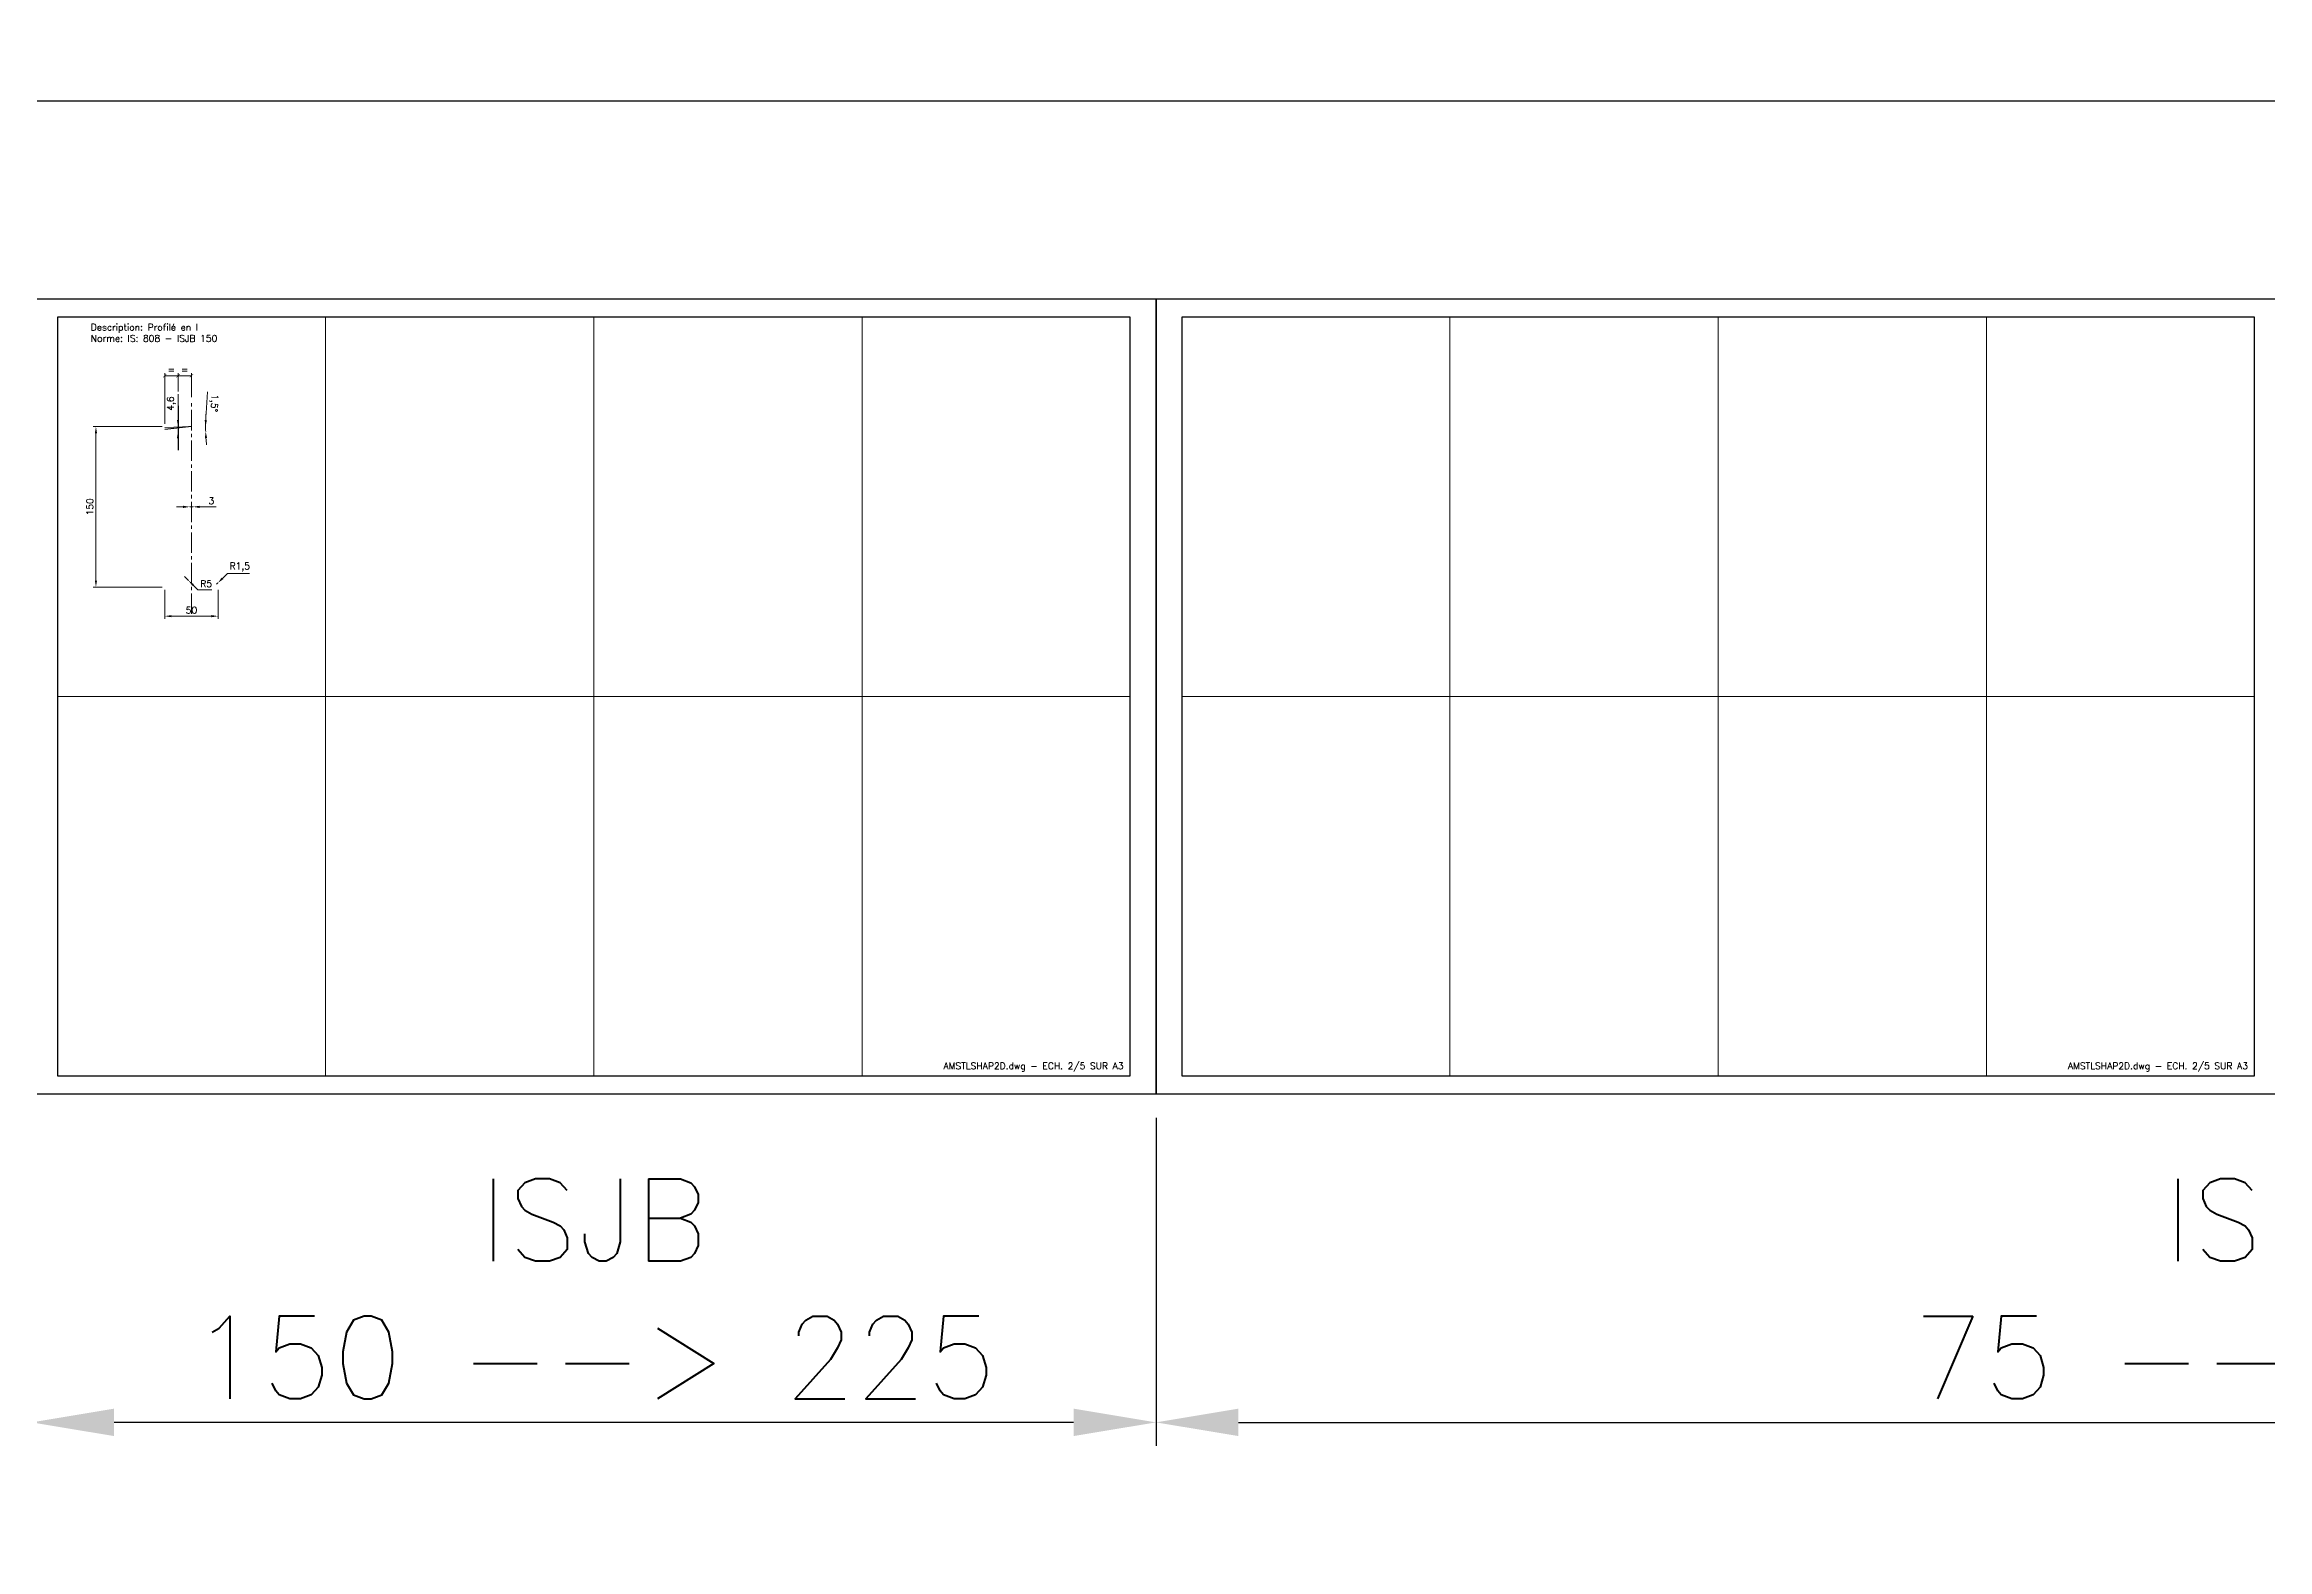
# Model space of a CAD drawing. Header units: millimetres. Extents: x -208 to 15225, y -440 to 4613.
# Drawn here: x 6837 to 8913, y 1802 to 3208 of the extents above; entities that cross this region are included whole.
import ezdxf
from ezdxf.enums import TextEntityAlignment as Align

# ---------------------------------------------------------------- set-up
doc = ezdxf.new("R2010")
doc.units = ezdxf.units.MM
doc.linetypes.add('AXES2', pattern=[28.575, 19.05, -3.175, 3.175, -3.175])
doc.layers.get('Defpoints').update_dxf_attribs({"color": 41})
for name, color, linetype, lineweight in [('AM_INV', 253, 'Continuous', 0), ('AXE', 2, 'AXES2', 18), ('COTE', 1, 'Continuous', 18), ('FIN', 1, 'Continuous', 18), ('TEXTE', 3, 'Continuous', 25)]:
    doc.layers.add(name, color=color, linetype=linetype, lineweight=lineweight)
doc.styles.get("Standard").update_dxf_attribs({"font": 'simplex.shx'})
doc.dimstyles.new('ALSTOM001', dxfattribs={"dimtxt": 3.5, "dimasz": 3.5, "dimexe": 1, "dimexo": 1, "dimgap": 1, "dimtad": 1, "dimrnd": 5e-09, "dimtxsty": 'Standard', "dimcen": 2.5, "dimclrd": 1, "dimclre": 1, "dimclrt": 3, "dimadec": 3, "dimazin": 2, "dimtm": 1e-09, "dimtfac": 1, "dimtmove": 0, "dimatfit": 0, "dimfxl": 1, "dimtolj": 1, "dimarcsym": 1})
doc.dimstyles.new('ALSTOM002_5SP', dxfattribs={"dimscale": 2.5, "dimtxt": 2.5, "dimasz": 2.5, "dimexe": 1, "dimexo": 1, "dimgap": 1, "dimtad": 1, "dimdec": 1, "dimtxsty": 'Standard', "dimcen": 2.5, "dimclrd": 1, "dimclre": 1, "dimclrt": 3, "dimadec": 1, "dimazin": 2, "dimtm": 1e-09, "dimtfac": 1, "dimtdec": 1, "dimtmove": 0, "dimatfit": 0, "dimfxl": 1, "dimtolj": 1, "dimtzin": 0, "dimlwd": 18, "dimlwe": 18, "dimarcsym": 1})

# ---------------------------------------------------------------- blocks, each defined once
blk = doc.blocks.new('*D355')
at = {"layer": 'COTE', "color": 1, "lineweight": 18, "transparency": 16777216}
for p, q in [((6946.8, 2850.9), (6882.6, 2850.9)), ((6885.1, 2707.1), (6885.1, 2844.6)), ((6946.8, 2700.9), (6882.6, 2700.9))]:
    blk.add_line(p, q, dxfattribs=at)
at = {"layer": 'COTE', "color": 1, "transparency": 16777216}
for points in [[(6884.1, 2844.6), (6886.1, 2844.6), (6885.1, 2850.9)], [(6884.1, 2707.1), (6886.1, 2707.1), (6885.1, 2700.9)]]:
    blk.add_solid(points, dxfattribs=at)
at = {"layer": 'Defpoints', "color": 0, "transparency": 16777216}
for p in [(6885.1, 2850.9), (6949.3, 2850.9), (6949.3, 2700.9)]:
    blk.add_point(p, dxfattribs=at)
at = {"layer": 'COTE', "color": 3, "transparency": 16777216, "insert": (6879.5, 2775.9), "char_height": 6.25, "attachment_point": 5, "rotation": 90}
blk.add_mtext('\\A1;150', dxfattribs=at)
blk = doc.blocks.new('*D356')
at = {"layer": 'COTE', "color": 1, "lineweight": 18, "transparency": 16777216}
for p, q in [((6949.3, 2698.4), (6949.3, 2671.3)), ((6999.3, 2698.4), (6999.3, 2671.3)), ((6955.5, 2673.8), (6993, 2673.8))]:
    blk.add_line(p, q, dxfattribs=at)
at = {"layer": 'COTE', "color": 1, "transparency": 16777216}
for points in [[(6955.5, 2674.8), (6955.5, 2672.8), (6949.3, 2673.8)], [(6993, 2674.8), (6993, 2672.8), (6999.3, 2673.8)]]:
    blk.add_solid(points, dxfattribs=at)
at = {"layer": 'Defpoints', "color": 0, "transparency": 16777216}
for p in [(6949.3, 2700.9), (6999.3, 2700.9), (6999.3, 2673.8)]:
    blk.add_point(p, dxfattribs=at)
at = {"layer": 'COTE', "color": 3, "transparency": 16777216, "insert": (6974.3, 2679.4), "char_height": 6.25, "attachment_point": 5}
blk.add_mtext('\\A1;50', dxfattribs=at)
blk = doc.blocks.new('*D357')
at = {"layer": 'COTE', "color": 1, "lineweight": 18, "transparency": 16777216}
for p, q in [((6966.5, 2775.9), (6960.3, 2775.9)), ((6972.8, 2775.9), (6975.8, 2775.9)), ((6982, 2775.9), (6997.5, 2775.9))]:
    blk.add_line(p, q, dxfattribs=at)
at = {"layer": 'COTE', "color": 1, "transparency": 16777216}
for points in [[(6966.5, 2776.9), (6966.5, 2774.8), (6972.8, 2775.9)], [(6982, 2776.9), (6982, 2774.8), (6975.8, 2775.9)]]:
    blk.add_solid(points, dxfattribs=at)
at = {"layer": 'Defpoints', "color": 0, "transparency": 16777216}
for p in [(6972.8, 2775.9), (6975.8, 2775.9), (6975.8, 2775.9)]:
    blk.add_point(p, dxfattribs=at)
at = {"layer": 'COTE', "color": 3, "transparency": 16777216, "insert": (6992.9, 2781.5), "char_height": 6.25, "attachment_point": 5}
blk.add_mtext('\\A1;3', dxfattribs=at)
blk = doc.blocks.new('*D358')
at = {"layer": 'COTE', "color": 1, "lineweight": 18, "transparency": 16777216}
blk.add_line((6988, 2863.4), (6989.4, 2883.2), dxfattribs=at)
for start, end in [(175.9228, 180), (180, 181.5), (175.9234, 177.9617), (183.5383, 185.5766)]:
    blk.add_arc((7163.2, 2850.9), 175.7, start, end, dxfattribs=at)
at = {"layer": 'COTE', "color": 1, "transparency": 16777216}
for points in [[(6988.7, 2857.1), (6986.6, 2857.1), (6987.5, 2850.9)], [(6986.8, 2840), (6988.9, 2840.1), (6987.6, 2846.3)]]:
    blk.add_solid(points, dxfattribs=at)
at = {"layer": 'Defpoints', "color": 0, "transparency": 16777216}
for p in [(6949.3, 2850.9), (6980.7, 2846.1), (6987.5, 2847.8), (6997.8, 2846.5), (6999.3, 2850.9)]:
    blk.add_point(p, dxfattribs=at)
at = {"layer": 'COTE', "color": 3, "transparency": 16777216, "insert": (6994.9, 2872.8), "char_height": 6.25, "attachment_point": 5, "rotation": 265.9228}
blk.add_mtext('\\A1;1,5°', dxfattribs=at)
blk = doc.blocks.new('*D359')
at = {"layer": 'COTE', "color": 1, "lineweight": 18, "transparency": 16777216}
for p, q in [((6961.8, 2857.1), (6961.8, 2881.2)), ((6961.8, 2846.3), (6961.8, 2850.9)), ((6961.8, 2840), (6961.8, 2833.8))]:
    blk.add_line(p, q, dxfattribs=at)
at = {"layer": 'COTE', "color": 1, "transparency": 16777216}
for points in [[(6960.7, 2857.1), (6962.8, 2857.1), (6961.8, 2850.9)], [(6960.7, 2840), (6962.8, 2840), (6961.8, 2846.3)]]:
    blk.add_solid(points, dxfattribs=at)
at = {"layer": 'Defpoints', "color": 0, "transparency": 16777216}
for p in [(6961.8, 2850.9), (6961.8, 2850.9), (6961.8, 2846.3)]:
    blk.add_point(p, dxfattribs=at)
at = {"layer": 'COTE', "color": 3, "transparency": 16777216, "insert": (6955.6, 2872.3), "char_height": 6.25, "attachment_point": 5, "rotation": 90}
blk.add_mtext('\\A1;4,6', dxfattribs=at)
blk = doc.blocks.new('_ArchTick')
at = {"color": 0, "linetype": 'ByBlock', "const_width": 0.15}
blk.add_lwpolyline([(-0.5, -0.5), (0.5, 0.5)], dxfattribs=at)
blk = doc.blocks.new('*D360')
at = {"layer": 'COTE', "color": 1, "lineweight": 18, "transparency": 16777216}
for p, q in [((6949.3, 2853.4), (6949.3, 2900.8)), ((6961.8, 2898.3), (6949.3, 2898.3)), ((6961.8, 2883.7), (6961.8, 2900.8))]:
    blk.add_line(p, q, dxfattribs=at)
at = {"layer": 'Defpoints', "color": 0, "transparency": 16777216}
for p in [(6949.3, 2898.3), (6961.8, 2881.2), (6949.3, 2850.9)]:
    blk.add_point(p, dxfattribs=at)
at = {"layer": 'COTE', "color": 1, "lineweight": 18, "transparency": 16777216, "xscale": 3.125, "yscale": 3.125, "zscale": 3.125, "rotation": 180}
blk.add_blockref('_ArchTick', (6949.3, 2898.3), dxfattribs=at)
at = {"layer": 'COTE', "color": 1, "lineweight": 18, "transparency": 16777216, "xscale": 3.125, "yscale": 3.125, "zscale": 3.125}
blk.add_blockref('_ArchTick', (6961.8, 2898.3), dxfattribs=at)
at = {"layer": 'COTE', "color": 3, "transparency": 16777216, "insert": (6955.5, 2903.9), "char_height": 6.25, "attachment_point": 5}
blk.add_mtext('\\A1;=', dxfattribs=at)
blk = doc.blocks.new('*D361')
at = {"layer": 'COTE', "color": 1, "lineweight": 18, "transparency": 16777216}
for p, q in [((6961.8, 2883.7), (6961.8, 2900.8)), ((6961.8, 2898.3), (6974.3, 2898.3)), ((6974.3, 2878.4), (6974.3, 2900.8))]:
    blk.add_line(p, q, dxfattribs=at)
at = {"layer": 'Defpoints', "color": 0, "transparency": 16777216}
for p in [(6974.3, 2898.3), (6961.8, 2881.2), (6974.3, 2875.9)]:
    blk.add_point(p, dxfattribs=at)
at = {"layer": 'COTE', "color": 1, "lineweight": 18, "transparency": 16777216, "xscale": 3.125, "yscale": 3.125, "zscale": 3.125, "rotation": 180}
blk.add_blockref('_ArchTick', (6961.8, 2898.3), dxfattribs=at)
at = {"layer": 'COTE', "color": 1, "lineweight": 18, "transparency": 16777216, "xscale": 3.125, "yscale": 3.125, "zscale": 3.125}
blk.add_blockref('_ArchTick', (6974.3, 2898.3), dxfattribs=at)
at = {"layer": 'COTE', "color": 3, "transparency": 16777216, "insert": (6968, 2903.9), "char_height": 6.25, "attachment_point": 5}
blk.add_mtext('\\A1;=', dxfattribs=at)
blk = doc.blocks.new('*D362')
at = {"layer": 'COTE', "color": 1, "lineweight": 18, "transparency": 16777216}
for p, q in [((6997.8, 2703.7), (6998.9, 2704.8)), ((7003.3, 2709.1), (7007.8, 2713.5)), ((7007.8, 2713.5), (7028.5, 2713.5))]:
    blk.add_line(p, q, dxfattribs=at)
at = {"layer": 'COTE', "color": 1, "transparency": 16777216}
blk.add_solid([(7002.6, 2709.9), (7004.1, 2708.4), (6998.9, 2704.8)], dxfattribs=at)
at = {"layer": 'Defpoints', "color": 0, "transparency": 16777216}
for p in [(6997.8, 2703.7), (6998.9, 2704.8)]:
    blk.add_point(p, dxfattribs=at)
at = {"layer": 'COTE', "color": 3, "transparency": 16777216, "insert": (7019.4, 2719.7), "char_height": 6.25, "attachment_point": 5}
blk.add_mtext('\\A1;R1,5', dxfattribs=at)
blk = doc.blocks.new('*D363')
at = {"layer": 'COTE', "color": 1, "lineweight": 18, "transparency": 16777216}
for p, q in [((6967.8, 2710.7), (6971.4, 2707.2)), ((6975.8, 2702.8), (6980.3, 2698.4)), ((6980.3, 2698.4), (6993.2, 2698.4))]:
    blk.add_line(p, q, dxfattribs=at)
at = {"layer": 'COTE', "color": 1, "transparency": 16777216}
blk.add_solid([(6976.6, 2703.5), (6975.1, 2702.1), (6971.4, 2707.2)], dxfattribs=at)
at = {"layer": 'Defpoints', "color": 0, "transparency": 16777216}
for p in [(6967.8, 2710.7), (6971.4, 2707.2)]:
    blk.add_point(p, dxfattribs=at)
at = {"layer": 'COTE', "color": 3, "transparency": 16777216, "insert": (6988, 2704.1), "char_height": 6.25, "attachment_point": 5}
blk.add_mtext('\\A1;R5', dxfattribs=at)
blk = doc.blocks.new('A3LASER')
at = {"color": 1}
for points in [[(-420, 0), (-420, 297), (0, 297), (0, 0)], [(-410.38, 6.8), (-9.62, 6.8), (-9.62, 290.2), (-410.38, 290.2)]]:
    blk.add_lwpolyline(points, close=True, dxfattribs=at)
blk = doc.blocks.new('*D364')
at = {"layer": 'COTE', "color": 1, "lineweight": -2, "transparency": 16777216}
for p, q in [((5775, 3069), (5775, 3253.6)), ((15225, 3069), (15225, 3253.6)), ((14878.5, 3154.6), (6121.5, 3154.6))]:
    blk.add_line(p, q, dxfattribs=at)
at = {"layer": 'COTE', "color": 1, "transparency": 16777216}
for points in [[(6121.5, 3212.4), (6121.5, 3096.9), (5775, 3154.6)], [(14878.5, 3212.4), (14878.5, 3096.9), (15225, 3154.6)]]:
    blk.add_solid(points, dxfattribs=at)
at = {"layer": 'Defpoints', "color": 0, "transparency": 16777216}
for p in [(5775, 3154.6), (5775, 2970), (15225, 2970)]:
    blk.add_point(p, dxfattribs=at)
at = {"layer": 'COTE', "color": 3, "transparency": 16777216, "insert": (10500, 3517.6), "char_height": 346.5, "attachment_point": 5}
blk.add_mtext('\\A1;I,H-Formes  /  IS 808-1957', dxfattribs=at)
blk = doc.blocks.new('*D375')
at = {"layer": 'COTE', "color": 1, "lineweight": -2, "transparency": 16777216}
for p, q in [((6825, 2205.5), (6825, 1899)), ((7875, 2205.5), (7875, 1899)), ((7798, 1921), (6902, 1921))]:
    blk.add_line(p, q, dxfattribs=at)
at = {"layer": 'COTE', "color": 1, "transparency": 16777216}
for points in [[(6902, 1933.8), (6902, 1908.2), (6825, 1921)], [(7798, 1933.8), (7798, 1908.2), (7875, 1921)]]:
    blk.add_solid(points, dxfattribs=at)
at = {"layer": 'Defpoints', "color": 0, "transparency": 16777216}
for p in [(6825, 2227.5), (7875, 2227.5), (6825, 1921)]:
    blk.add_point(p, dxfattribs=at)
at = {"layer": 'COTE', "color": 3, "transparency": 16777216, "insert": (7350, 2045.7), "char_height": 77, "attachment_point": 5}
blk.add_mtext('\\A1;ISJB\\P150 --> 225', dxfattribs=at)
blk = doc.blocks.new('*D376')
at = {"layer": 'COTE', "color": 1, "lineweight": -2, "transparency": 16777216}
for p, q in [((7875, 2205.5), (7875, 1899)), ((9975, 2205.5), (9975, 1899)), ((7952, 1921), (9898, 1921))]:
    blk.add_line(p, q, dxfattribs=at)
at = {"layer": 'COTE', "color": 1, "transparency": 16777216}
for points in [[(7952, 1933.8), (7952, 1908.2), (7875, 1921)], [(9898, 1933.8), (9898, 1908.2), (9975, 1921)]]:
    blk.add_solid(points, dxfattribs=at)
at = {"layer": 'Defpoints', "color": 0, "transparency": 16777216}
for p in [(7875, 2227.5), (9975, 2227.5), (9975, 1921)]:
    blk.add_point(p, dxfattribs=at)
at = {"layer": 'COTE', "color": 3, "transparency": 16777216, "insert": (8925, 2045.7), "char_height": 77, "attachment_point": 5}
blk.add_mtext('\\A1;ISLB\\P75 --> 600', dxfattribs=at)

msp = doc.modelspace()

# ---------------------------------------------------------------- linework, layer by layer
at = {"layer": 'AM_INV'}
msp.add_line((6974.284, 2850.873), (6949.284, 2849.959), dxfattribs=at)
at = {"layer": 'AXE'}
msp.add_line((6974.284, 2675.873), (6974.284, 2875.873), dxfattribs=at)
at = {"layer": 'Defpoints'}
for p, q in [((6961.784, 2870.081), (6961.784, 2828.834)), ((6974.284, 2850.873), (6949.284, 2848.042))]:
    msp.add_line(p, q, dxfattribs=at)
at = {"layer": 'FIN'}
for p, q in [((7099.523, 2952.996), (7099.523, 2244.504)), ((7350, 2952.996), (7350, 2244.504)), ((7600.477, 2952.996), (7600.477, 2244.504)), ((8149.523, 2952.996), (8149.523, 2244.504)), ((8400, 2952.996), (8400, 2244.504)), ((8650.477, 2952.996), (8650.477, 2244.504)), ((6849.046, 2598.75), (7850.954, 2598.75)), ((7899.046, 2598.75), (8900.954, 2598.75))]:
    msp.add_line(p, q, dxfattribs=at)

# ---------------------------------------------------------------- block references
at = {"xscale": 2.5, "yscale": 2.5, "zscale": 2.5}
for p in [(7875, 2227.5), (8925, 2227.5)]:
    msp.add_blockref('A3LASER', p, dxfattribs=at)

# ---------------------------------------------------------------- texts
at = {"layer": 'TEXTE'}
for p in [(7844.704, 2250.754), (8894.704, 2250.754)]:
    msp.add_text('AMSTLSHAP2D.dwg - ECH. 2/5 SUR A3', height=6.25, dxfattribs=at).set_placement(p, align=Align.RIGHT)
at = {"layer": 'TEXTE', "insert": (6880.296, 2946.746), "char_height": 6.25, "width": 215.81551, "attachment_point": 1}
msp.add_mtext('Description: Profilé en I\\PNorme: IS: 808 - ISJB 150', dxfattribs=at)

# ---------------------------------------------------------------- dimensions: what is measured, and where the dimension line sits
at = {"layer": 'COTE'}
for base, p1, p2, text, dimstyle, override, picture, middle in [((5775, 3154.646), (15225, 2970), (5775, 2970), 'I,H-Formes  /  IS 808-1957', 'ALSTOM001', {"dimscale": 99, "dimtoh": 1}, '*D364', (10500, 3154.646)), ((6949.284, 2898.27), (6961.784, 2881.171), (6949.284, 2850.873), '=', 'ALSTOM002_5SP', {"dimasz": 1.25, "dimblk1": 'ArchTick', "dimblk2": 'ArchTick', "dimsah": 1}, '*D360', (6955.534, 2898.27)), ((6974.284, 2898.27), (6961.784, 2881.171), (6974.284, 2875.873), '=', 'ALSTOM002_5SP', {"dimasz": 1.25, "dimblk1": 'ArchTick', "dimblk2": 'ArchTick', "dimsah": 1}, '*D361', (6968.034, 2898.27))]:
    dim = msp.add_linear_dim(base=base, p1=p1, p2=p2, text=text, dimstyle=dimstyle, override=override, dxfattribs=at)
    dim.commit()
    dim.dimension.update_dxf_attribs({"geometry": picture, "text_midpoint": middle, "dimtype": 160})
dim = msp.add_angular_dim_2l(base=(6987.534, 2847.807), line1=((6949.284, 2850.873), (6999.284, 2850.873)), line2=((6997.824, 2846.543), (6980.653, 2846.093)), dimstyle='ALSTOM002_5SP', dxfattribs=at)
dim.commit()
dim.dimension.update_dxf_attribs({"geometry": '*D358', "text_midpoint": (6994.863, 2872.838)})
for base, p1, p2, picture, middle in [((6961.784, 2850.873), (6961.784, 2846.253), (6961.784, 2850.873), '*D359', (6955.564, 2872.272)), ((6885.101, 2850.873), (6949.284, 2700.873), (6949.284, 2850.873), '*D355', (6879.476, 2775.873))]:
    dim = msp.add_linear_dim(base=base, p1=p1, p2=p2, angle=90, dimstyle='ALSTOM002_5SP', dxfattribs=at)
    dim.commit()
    dim.dimension.update_dxf_attribs({"geometry": picture, "text_midpoint": middle})
for base, p1, p2, picture, middle in [((6975.784, 2775.873), (6972.784, 2775.873), (6975.784, 2775.873), '*D357', (6992.868, 2781.498)), ((6999.284, 2673.792), (6949.284, 2700.873), (6999.284, 2700.873), '*D356', (6974.284, 2679.417))]:
    dim = msp.add_linear_dim(base=base, p1=p1, p2=p2, dimstyle='ALSTOM002_5SP', dxfattribs=at)
    dim.commit()
    dim.dimension.update_dxf_attribs({"geometry": picture, "text_midpoint": middle})
for center, mpoint, picture, middle in [((6997.784, 2703.704), (6998.859, 2704.751), '*D362', (7019.39, 2719.693)), ((6967.784, 2710.652), (6971.366, 2707.163), '*D363', (6988.028, 2704.065))]:
    dim = msp.add_radius_dim(center=center, mpoint=mpoint, dimstyle='ALSTOM002_5SP', override={"dimtoh": 1}, dxfattribs=at)
    dim.commit()
    dim.dimension.update_dxf_attribs({"geometry": picture, "text_midpoint": middle})
for base, p2, angle, text, picture, middle in [((6825, 1921.007), (6825, 2227.5), 0, 'ISJB\\P150 --> 225', '*D375', (7350, 1921.007)), ((9975, 1921.007), (9975, 2227.5), 180, 'ISLB\\P75 --> 600', '*D376', (8925, 1921.007))]:
    dim = msp.add_linear_dim(base=base, p1=(7875, 2227.5), p2=p2, angle=angle, text=text, dimstyle='ALSTOM001', override={"dimscale": 22, "dimtoh": 1}, dxfattribs=at)
    dim.commit()
    dim.dimension.update_dxf_attribs({"geometry": picture, "text_midpoint": middle, "dimtype": 160})

doc.saveas('drawing.dxf')
